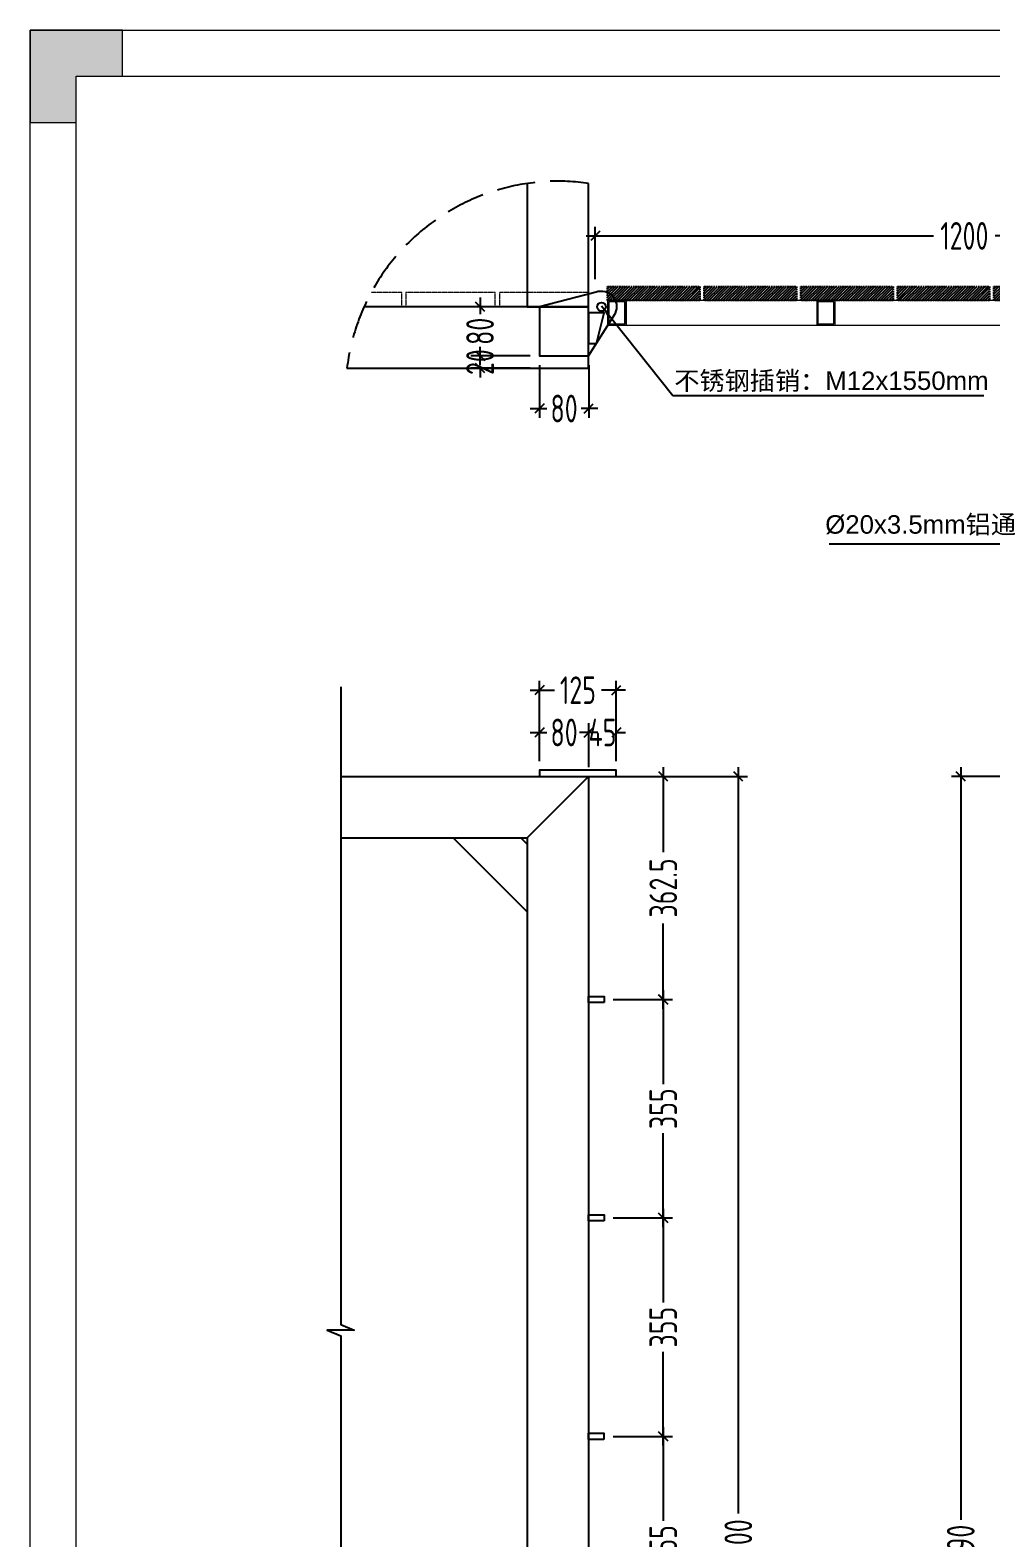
# Model space of a CAD drawing. Header units: millimetres. Extents: x 136606 to 1231039, y 82794 to 127364.
# Drawn here: x 860482 to 862044, y 124472 to 126922 of the extents above; entities that cross this region are included whole.
import ezdxf

# ---------------------------------------------------------------- set-up
doc = ezdxf.new("R2010")
doc.units = ezdxf.units.MM
for name, pattern in [('DASH', [0.35, 0.25, -0.1]), ('DASHED', [0.75, 0.5, -0.25]), ('PHANTOM2', [1.25, 0.625, -0.125, 0.125, -0.125, 0.125, -0.125])]:
    doc.linetypes.add(name, pattern=pattern)
doc.layers.add('1', color=7, linetype='Continuous', true_color=0xffffff)
for name, color, linetype, lineweight in [('dim', 6, 'Continuous', 13), ('YLW-Background', 45, 'Continuous', 5), ('图框', 7, 'Continuous', 13), ('文本', 3, 'Continuous', 13)]:
    doc.layers.add(name, color=color, linetype=linetype, lineweight=lineweight)
for name, color, linetype in [('HR-Aluminous', 4, 'Continuous'), ('HR-Break', 1, 'PHANTOM2'), ('HR-dimension', 9, 'Continuous'), ('HR-Index symbol', 35, 'Continuous'), ('HR-Zhuliang', 3, 'Continuous'), ('标注', 9, 'Continuous'), ('铝条', 31, 'Continuous'), ('铝通', 4, 'Continuous'), ('面板', 44, 'Continuous')]:
    doc.layers.add(name, color=color, linetype=linetype)
doc.styles.add('Arial', font='arial.ttf')
doc.styles.add('hztxt', font='ros1.shx', dxfattribs={"width": 0.8, "bigfont": 'hztxt.shx'})
doc.dimstyles.new('DIM-15', dxfattribs={"dimscale": 15, "dimtxt": 3, "dimasz": 1, "dimexe": 1, "dimexo": 1, "dimgap": 0.5, "dimtad": 0, "dimdec": 1, "dimrnd": 0.0005, "dimzin": 9, "dimdsep": 46, "dimtxsty": 'hztxt', "dimblk": 'OBLIQUE', "dimcen": 0, "dimdle": 1, "dimclrd": 9, "dimclre": 9, "dimclrt": 2, "dimazin": 2, "dimtfac": 1, "dimtdec": 1, "dimtix": 1, "dimtofl": 0, "dimtmove": 2, "dimatfit": 3, "dimfxl": 1, "dimarcsym": 2})
doc.dimstyles.new('HR-BI-DIM5', dxfattribs={"dimscale": 6, "dimtxt": 5, "dimasz": 1, "dimexe": 1, "dimexo": 1.5, "dimgap": 2, "dimtad": 1, "dimdec": 1, "dimdsep": 46, "dimtxsty": 'hztxt', "dimcen": 0, "dimdle": 1, "dimclrd": 256, "dimclre": 256, "dimclrt": 2, "dimadec": 1, "dimazin": 0, "dimtfac": 1, "dimtdec": 1, "dimtix": 1, "dimtmove": 2, "dimatfit": 3, "dimfxl": 1, "dimtfill": 1, "dimtolj": 1, "dimtzin": 0, "dimarcsym": 1})

# ---------------------------------------------------------------- blocks, each defined once
blk = doc.blocks.new('_Oblique')
at = {"color": 0, "linetype": 'ByBlock', "lineweight": -2}
blk.add_line((-0.5, -0.5), (0.5, 0.5), dxfattribs=at)
blk = doc.blocks.new('*D1185')
at = {"layer": 'Defpoints', "color": 0, "ltscale": 1.5, "transparency": 16777216}
for p in [(862220.1, 125709.4), (861995, 123219.4), (862220.1, 123219.4)]:
    blk.add_point(p, dxfattribs=at)
at = {"layer": 'HR-dimension', "color": 9, "lineweight": -2, "ltscale": 1.5, "transparency": 16777216}
for p, q in [((861995, 125724.4), (861995, 124501.3)), ((862205.1, 125709.4), (861980, 125709.4)), ((861995, 123204.4), (861995, 124397.5)), ((862205.1, 123219.4), (861980, 123219.4))]:
    blk.add_line(p, q, dxfattribs=at)
at = {"layer": 'HR-dimension', "color": 9, "lineweight": -2, "ltscale": 1.5, "transparency": 16777216, "xscale": 15, "yscale": 15, "zscale": 15}
for p, rotation in [((861995, 125709.4), 90), ((861995, 123219.4), 270)]:
    blk.add_blockref('_Oblique', p, dxfattribs=dict(at, rotation=rotation))
at = {"layer": 'HR-dimension', "color": 2, "ltscale": 1.5, "transparency": 16777216, "insert": (861995, 124449.4), "char_height": 45, "attachment_point": 5, "rotation": 90, "style": 'hztxt'}
blk.add_mtext('2490', dxfattribs=at)
blk = doc.blocks.new('lun')
for radius in [25, 22.9, 8.02, 6.5]:
    blk.add_circle((160995, 36747.8), radius)
blk = doc.blocks.new('zw$DD29')
at = {"layer": '面板', "linetype": 'DASHED', "ltscale": 5}
h = blk.add_hatch(dxfattribs=at)
h.set_pattern_fill('ANSI31', color=256)
h.set_pattern_definition([(45, (-3, 0), (-2.245064, 2.245064), [])])
h.paths.add_polyline_path([(160, 33), (10, 33), (10, 10), (37, 10), (160, 10)])
h = blk.add_hatch(dxfattribs=at)
h.set_pattern_fill('ANSI31', color=256)
h.set_pattern_definition([(45, (154, 2e-11), (-2.245064, 2.245064), [])])
h.paths.add_polyline_path([(317, 33), (167, 33), (167, 10), (194, 10), (317, 10)])
h = blk.add_hatch(dxfattribs=at)
h.set_pattern_fill('ANSI31', color=256)
h.set_pattern_definition([(45, (311, 5e-11), (-2.245064, 2.245064), [])])
h.paths.add_polyline_path([(474, 33), (324, 33), (324, 10), (351, 10), (474, 10)])
h = blk.add_hatch(dxfattribs=at)
h.set_pattern_fill('ANSI31', color=256)
h.set_pattern_definition([(45, (468, 7e-11), (-2.245064, 2.245064), [])])
h.paths.add_polyline_path([(631, 33), (481, 33), (481, 10), (508, 10), (631, 10)])
h = blk.add_hatch(dxfattribs=at)
h.set_pattern_fill('ANSI31', color=256)
h.set_pattern_definition([(45, (625, 1e-10), (-2.245064, 2.245064), [])])
h.paths.add_polyline_path([(788, 33), (638, 33), (638, 10), (665, 10), (788, 10)])
h = blk.add_hatch(dxfattribs=at)
h.set_pattern_fill('ANSI31', color=256)
h.set_pattern_definition([(45, (782, 1e-10), (-2.245064, 2.245064), [])])
h.paths.add_polyline_path([(945, 33), (795, 33), (795, 10), (822, 10), (945, 10)])
h = blk.add_hatch(dxfattribs=at)
h.set_pattern_fill('ANSI31', color=256)
h.set_pattern_definition([(45, (939, 1e-10), (-2.245064, 2.245064), [])])
h.paths.add_polyline_path([(1102, 33), (952, 33), (952, 10), (979, 10), (1102, 10)])
h = blk.add_hatch(dxfattribs=at)
h.set_pattern_fill('ANSI31', color=256)
h.set_pattern_definition([(45, (-20, 0), (-2.245064, 2.245064), [])])
h.paths.add_polyline_path([(1158.7, 33), (1109, 33), (1109, 10), (1190, 10), (1190, 15)])
at = {"layer": 'dim'}
for points in [[(40, 10), (10, 10), (10, -30), (40, -30)], [(38, 8), (12, 8), (12, -28), (38, -28)], [(1190, 10), (40, 10), (40, -30), (1113.8, -30), (1190, 5)], [(380, 10), (350, 10), (350, -30), (380, -30)], [(378, 8), (352, 8), (352, -28), (378, -28)], [(720, 10), (690, 10), (690, -30), (720, -30)], [(718, 8), (692, 8), (692, -28), (718, -28)], [(1060, 10), (1030, 10), (1030, -30), (1060, -30)], [(1058, 8), (1032, 8), (1032, -28), (1058, -28)]]:
    blk.add_lwpolyline(points, close=True, dxfattribs=at)
blk.add_circle((1090, -20), 6, dxfattribs=at)
at = {"layer": '面板', "linetype": 'DASHED', "ltscale": 5}
for points in [[(160, 10), (10, 10), (10, 33), (160, 33)], [(317, 10), (167, 10), (167, 33), (317, 33)], [(474, 10), (324, 10), (324, 33), (474, 33)], [(631, 10), (481, 10), (481, 33), (631, 33)], [(788, 10), (638, 10), (638, 33), (788, 33)], [(945, 10), (795, 10), (795, 33), (945, 33)], [(1102, 10), (952, 10), (952, 33), (1102, 33)], [(1190, 10), (1109, 10), (1109, 33), (1158.7, 33), (1190, 15)]]:
    blk.add_lwpolyline(points, close=True, dxfattribs=at)
at = {"color": 4, "extrusion": (0, 0, -1), "zscale": -1}
blk.add_blockref('lun', (-162085, -36767.8), dxfattribs=at)
blk = doc.blocks.new('*D1187')
at = {"layer": 'Defpoints', "color": 0, "ltscale": 1.5, "transparency": 16777216}
for p in [(861434.9, 125849.6), (861310, 125719.4), (861434.9, 125719.4)]:
    blk.add_point(p, dxfattribs=at)
at = {"layer": 'HR-dimension', "color": 9, "lineweight": -2, "ltscale": 1.5, "transparency": 16777216}
for p, q in [((861310, 125734.4), (861310, 125864.6)), ((861434.9, 125734.4), (861434.9, 125864.6)), ((861295, 125849.6), (861334.4, 125849.6)), ((861449.9, 125849.6), (861410.6, 125849.6))]:
    blk.add_line(p, q, dxfattribs=at)
at = {"layer": 'HR-dimension', "color": 9, "lineweight": -2, "ltscale": 1.5, "transparency": 16777216, "xscale": 15, "yscale": 15, "zscale": 15, "rotation": 180}
blk.add_blockref('_Oblique', (861310, 125849.6), dxfattribs=at)
at = {"layer": 'HR-dimension', "color": 9, "lineweight": -2, "ltscale": 1.5, "transparency": 16777216, "xscale": 15, "yscale": 15, "zscale": 15}
blk.add_blockref('_Oblique', (861434.9, 125849.6), dxfattribs=at)
at = {"layer": 'HR-dimension', "color": 2, "ltscale": 1.5, "transparency": 16777216, "insert": (861372.5, 125849.6), "char_height": 45, "attachment_point": 5, "style": 'hztxt'}
blk.add_mtext('125', dxfattribs=at)
blk = doc.blocks.new('*D1188')
at = {"layer": 'Defpoints', "color": 0, "ltscale": 1.5, "transparency": 16777216}
for p in [(861390, 125780.9), (861310, 125719.4), (861390, 125709.4)]:
    blk.add_point(p, dxfattribs=at)
at = {"layer": 'HR-dimension', "color": 9, "lineweight": -2, "ltscale": 1.5, "transparency": 16777216}
for p, q in [((861310, 125734.4), (861310, 125795.9)), ((861390, 125724.4), (861390, 125795.9)), ((861295, 125780.9), (861322.1, 125780.9)), ((861405, 125780.9), (861377.9, 125780.9))]:
    blk.add_line(p, q, dxfattribs=at)
at = {"layer": 'HR-dimension', "color": 9, "lineweight": -2, "ltscale": 1.5, "transparency": 16777216, "xscale": 15, "yscale": 15, "zscale": 15, "rotation": 180}
blk.add_blockref('_Oblique', (861310, 125780.9), dxfattribs=at)
at = {"layer": 'HR-dimension', "color": 9, "lineweight": -2, "ltscale": 1.5, "transparency": 16777216, "xscale": 15, "yscale": 15, "zscale": 15}
blk.add_blockref('_Oblique', (861390, 125780.9), dxfattribs=at)
at = {"layer": 'HR-dimension', "color": 2, "ltscale": 1.5, "transparency": 16777216, "insert": (861350, 125780.9), "char_height": 45, "attachment_point": 5, "style": 'hztxt'}
blk.add_mtext('80', dxfattribs=at)
blk = doc.blocks.new('*D1189')
at = {"layer": 'Defpoints', "color": 0, "ltscale": 1.5, "transparency": 16777216}
for p in [(861434.9, 125780.9), (861434.9, 125719.4), (861390, 125709.4)]:
    blk.add_point(p, dxfattribs=at)
at = {"layer": 'HR-dimension', "color": 9, "lineweight": -2, "ltscale": 1.5, "transparency": 16777216}
for p, q in [((861390, 125724.4), (861390, 125795.9)), ((861434.9, 125734.4), (861434.9, 125795.9)), ((861390, 125780.9), (861375, 125780.9)), ((861434.9, 125780.9), (861449.9, 125780.9))]:
    blk.add_line(p, q, dxfattribs=at)
at = {"layer": 'HR-dimension', "color": 9, "lineweight": -2, "ltscale": 1.5, "transparency": 16777216, "xscale": 15, "yscale": 15, "zscale": 15}
blk.add_blockref('_Oblique', (861390, 125780.9), dxfattribs=at)
at = {"layer": 'HR-dimension', "color": 9, "lineweight": -2, "ltscale": 1.5, "transparency": 16777216, "xscale": 15, "yscale": 15, "zscale": 15, "rotation": 180}
blk.add_blockref('_Oblique', (861434.9, 125780.9), dxfattribs=at)
at = {"layer": 'HR-dimension', "color": 2, "ltscale": 1.5, "transparency": 16777216, "insert": (861412.5, 125780.9), "char_height": 45, "attachment_point": 5, "style": 'hztxt'}
blk.add_mtext('45', dxfattribs=at)
blk = doc.blocks.new('*D1190')
at = {"layer": 'Defpoints', "color": 0, "ltscale": 1.5, "transparency": 16777216}
for p in [(861390, 125709.4), (861415, 125346.9), (861511.3, 125346.9)]:
    blk.add_point(p, dxfattribs=at)
at = {"layer": 'HR-dimension', "color": 9, "lineweight": -2, "ltscale": 1.5, "transparency": 16777216}
for p, q in [((861511.3, 125724.4), (861511.3, 125586.1)), ((861405, 125709.4), (861526.3, 125709.4)), ((861511.3, 125331.9), (861511.3, 125470.3)), ((861430, 125346.9), (861526.3, 125346.9))]:
    blk.add_line(p, q, dxfattribs=at)
at = {"layer": 'HR-dimension', "color": 9, "lineweight": -2, "ltscale": 1.5, "transparency": 16777216, "xscale": 15, "yscale": 15, "zscale": 15}
for p, rotation in [((861511.3, 125709.4), 90), ((861511.3, 125346.9), 270)]:
    blk.add_blockref('_Oblique', p, dxfattribs=dict(at, rotation=rotation))
at = {"layer": 'HR-dimension', "color": 2, "ltscale": 1.5, "transparency": 16777216, "insert": (861511.3, 125528.2), "char_height": 45, "attachment_point": 5, "rotation": 90, "style": 'hztxt'}
blk.add_mtext('362.5', dxfattribs=at)
blk = doc.blocks.new('*D1191')
at = {"layer": 'Defpoints', "color": 0, "ltscale": 1.5, "transparency": 16777216}
for p in [(861415, 124991.9), (861414.9, 124636.9), (861511.2, 124636.9)]:
    blk.add_point(p, dxfattribs=at)
at = {"layer": 'HR-dimension', "color": 9, "lineweight": -2, "ltscale": 1.5, "transparency": 16777216}
for p, q in [((861511.2, 125006.9), (861511.2, 124854.3)), ((861430, 124991.9), (861526.2, 124991.9)), ((861511.2, 124621.9), (861511.2, 124774.5)), ((861429.9, 124636.9), (861526.2, 124636.9))]:
    blk.add_line(p, q, dxfattribs=at)
at = {"layer": 'HR-dimension', "color": 9, "lineweight": -2, "ltscale": 1.5, "transparency": 16777216, "xscale": 15, "yscale": 15, "zscale": 15}
for p, rotation in [((861511.2, 124991.9), 90), ((861511.2, 124636.9), 270)]:
    blk.add_blockref('_Oblique', p, dxfattribs=dict(at, rotation=rotation))
at = {"layer": 'HR-dimension', "color": 2, "ltscale": 1.5, "transparency": 16777216, "insert": (861511.2, 124814.4), "char_height": 45, "attachment_point": 5, "rotation": 90, "style": 'hztxt'}
blk.add_mtext('355', dxfattribs=at)
blk = doc.blocks.new('*D1192')
at = {"layer": 'Defpoints', "color": 0, "ltscale": 1.5, "transparency": 16777216}
for p in [(861390, 125709.4), (861389.9, 123209.5), (861633.3, 123209.5)]:
    blk.add_point(p, dxfattribs=at)
at = {"layer": 'HR-dimension', "color": 9, "lineweight": -2, "ltscale": 1.5, "transparency": 16777216}
for p, q in [((861633.3, 125724.4), (861633.3, 124511.3)), ((861405, 125709.4), (861648.3, 125709.4)), ((861633.3, 123194.5), (861633.3, 124407.5)), ((861404.9, 123209.5), (861648.3, 123209.5))]:
    blk.add_line(p, q, dxfattribs=at)
at = {"layer": 'HR-dimension', "color": 9, "lineweight": -2, "ltscale": 1.5, "transparency": 16777216, "xscale": 15, "yscale": 15, "zscale": 15}
for p, rotation in [((861633.3, 125709.4), 90), ((861633.3, 123209.5), 270)]:
    blk.add_blockref('_Oblique', p, dxfattribs=dict(at, rotation=rotation))
at = {"layer": 'HR-dimension', "color": 2, "ltscale": 1.5, "transparency": 16777216, "insert": (861633.3, 124459.4), "char_height": 45, "attachment_point": 5, "rotation": 90, "style": 'hztxt'}
blk.add_mtext('2500', dxfattribs=at)
blk = doc.blocks.new('*D1005')
at = {"layer": 'Defpoints', "color": 0, "ltscale": 1.5, "transparency": 16777216}
for p in [(862600.8, 126588), (861400.8, 126502.9, 0), (862600.8, 126482.9)]:
    blk.add_point(p, dxfattribs=at)
at = {"layer": 'HR-dimension', "color": 9, "lineweight": -2, "ltscale": 1.5, "transparency": 16777216}
for p, q in [((861400.8, 126517.9), (861400.8, 126603)), ((862600.8, 126497.9), (862600.8, 126603)), ((861385.8, 126588), (861950.7, 126588)), ((862615.8, 126588), (862050.9, 126588))]:
    blk.add_line(p, q, dxfattribs=at)
at = {"layer": 'HR-dimension', "color": 9, "lineweight": -2, "ltscale": 1.5, "transparency": 16777216, "xscale": 15, "yscale": 15, "zscale": 15, "rotation": 180}
blk.add_blockref('_Oblique', (861400.8, 126588), dxfattribs=at)
at = {"layer": 'HR-dimension', "color": 9, "lineweight": -2, "ltscale": 1.5, "transparency": 16777216, "xscale": 15, "yscale": 15, "zscale": 15}
blk.add_blockref('_Oblique', (862600.8, 126588), dxfattribs=at)
at = {"layer": 'HR-dimension', "color": 2, "ltscale": 1.5, "transparency": 16777216, "insert": (862000.8, 126588), "char_height": 45, "attachment_point": 5, "style": 'hztxt'}
blk.add_mtext('1200', dxfattribs=at)
blk = doc.blocks.new('A$C148601bc')
at = {"layer": 'HR-dimension'}
blk.add_lwpolyline([(-5.8, -50), (6.7, 0), (-18.3, 0), (-18.3, -50)], close=True, dxfattribs=at)
blk = doc.blocks.new('*D1223')
at = {"layer": 'Defpoints', "color": 0, "ltscale": 1.5, "transparency": 16777216}
for p in [(861310, 126392.9), (861390, 126392.9), (861390, 126307.4)]:
    blk.add_point(p, dxfattribs=at)
at = {"layer": 'HR-dimension', "color": 9, "lineweight": -2, "ltscale": 1.5, "transparency": 16777216}
for p, q in [((861310, 126377.9), (861310, 126292.4)), ((861390, 126377.9), (861390, 126292.4)), ((861295, 126307.4), (861322.1, 126307.4)), ((861405, 126307.4), (861377.9, 126307.4))]:
    blk.add_line(p, q, dxfattribs=at)
at = {"layer": 'HR-dimension', "color": 9, "lineweight": -2, "ltscale": 1.5, "transparency": 16777216, "xscale": 15, "yscale": 15, "zscale": 15, "rotation": 180}
blk.add_blockref('_Oblique', (861310, 126307.4), dxfattribs=at)
at = {"layer": 'HR-dimension', "color": 9, "lineweight": -2, "ltscale": 1.5, "transparency": 16777216, "xscale": 15, "yscale": 15, "zscale": 15}
blk.add_blockref('_Oblique', (861390, 126307.4), dxfattribs=at)
at = {"layer": 'HR-dimension', "color": 2, "ltscale": 1.5, "transparency": 16777216, "insert": (861350, 126307.4), "char_height": 45, "attachment_point": 5, "style": 'hztxt'}
blk.add_mtext('80', dxfattribs=at)
blk = doc.blocks.new('*D1041')
at = {"layer": 'Defpoints', "color": 0, "ltscale": 1.5, "transparency": 16777216}
for p in [(861213.4, 126392.9), (861310, 126392.9), (861310, 126372.9)]:
    blk.add_point(p, dxfattribs=at)
at = {"layer": 'HR-dimension', "color": 9, "lineweight": -2, "ltscale": 1.5, "transparency": 16777216}
for p, q in [((861213.4, 126392.9), (861213.4, 126407.9)), ((861295, 126392.9), (861198.4, 126392.9)), ((861295, 126372.9), (861198.4, 126372.9)), ((861213.4, 126372.9), (861213.4, 126357.9))]:
    blk.add_line(p, q, dxfattribs=at)
at = {"layer": 'HR-dimension', "color": 9, "lineweight": -2, "ltscale": 1.5, "transparency": 16777216, "xscale": 15, "yscale": 15, "zscale": 15}
for p, rotation in [((861213.4, 126392.9), 270), ((861213.4, 126372.9), 90)]:
    blk.add_blockref('_Oblique', p, dxfattribs=dict(at, rotation=rotation))
at = {"layer": 'HR-dimension', "color": 2, "ltscale": 1.5, "transparency": 16777216, "insert": (861213.4, 126382.9), "char_height": 45, "attachment_point": 5, "rotation": 90, "style": 'hztxt'}
blk.add_mtext('20', dxfattribs=at)
blk = doc.blocks.new('*D1224')
at = {"layer": 'Defpoints', "color": 0, "ltscale": 1.5, "transparency": 16777216}
for p in [(861213.4, 126472.9), (861310, 126472.9), (861310, 126392.9)]:
    blk.add_point(p, dxfattribs=at)
at = {"layer": 'HR-dimension', "color": 9, "lineweight": -2, "ltscale": 1.5, "transparency": 16777216}
for p, q in [((861295, 126472.9), (861198.4, 126472.9)), ((861213.4, 126487.9), (861213.4, 126460.8)), ((861213.4, 126377.9), (861213.4, 126405)), ((861295, 126392.9), (861198.4, 126392.9))]:
    blk.add_line(p, q, dxfattribs=at)
at = {"layer": 'HR-dimension', "color": 9, "lineweight": -2, "ltscale": 1.5, "transparency": 16777216, "xscale": 15, "yscale": 15, "zscale": 15}
for p, rotation in [((861213.4, 126472.9), 90), ((861213.4, 126392.9), 270)]:
    blk.add_blockref('_Oblique', p, dxfattribs=dict(at, rotation=rotation))
at = {"layer": 'HR-dimension', "color": 2, "ltscale": 1.5, "transparency": 16777216, "insert": (861213.4, 126432.9), "char_height": 45, "attachment_point": 5, "rotation": 90, "style": 'hztxt'}
blk.add_mtext('80', dxfattribs=at)
blk = doc.blocks.new('*D1067')
at = {"color": 9, "lineweight": -2, "transparency": 16777216}
for p, q in [((861430, 125346.9), (861526.2, 125346.9)), ((861511.2, 125361.9), (861511.2, 125209.3)), ((861511.2, 124976.9), (861511.2, 125129.5)), ((861430, 124991.9), (861526.2, 124991.9))]:
    blk.add_line(p, q, dxfattribs=at)
at = {"layer": 'Defpoints', "color": 0, "transparency": 16777216}
for p in [(861415, 125346.9), (861415, 124991.9), (861511.2, 124991.9)]:
    blk.add_point(p, dxfattribs=at)
at = {"color": 9, "lineweight": -2, "transparency": 16777216, "xscale": 15, "yscale": 15, "zscale": 15}
for p, rotation in [((861511.2, 125346.9), 90), ((861511.2, 124991.9), 270)]:
    blk.add_blockref('_Oblique', p, dxfattribs=dict(at, rotation=rotation))
at = {"color": 2, "transparency": 16777216, "insert": (861511.2, 125169.4), "char_height": 45, "attachment_point": 5, "rotation": 90, "style": 'hztxt'}
blk.add_mtext('355', dxfattribs=at)
blk = doc.blocks.new('GW-TK')
at = {"layer": '图框', "linetype": 'Continuous', "lineweight": 0}
h = blk.add_hatch(color=256, dxfattribs=at)
h.dxf.hatch_style = 1
h.paths.add_polyline_path([(927183.55, 464715.01), (927183.55, 464705.01), (927188.55, 464705.01), (927188.55, 464710.01), (927193.56, 464710.01), (927193.56, 464715.01)])
blk.add_lwpolyline([(927188.55, 464705.01), (927188.55, 464710.01), (927193.56, 464710.01), (927193.56, 464715.01), (927183.55, 464715.01), (927183.55, 464705.01)], close=True, dxfattribs=at)
at = {"layer": '图框'}
for points in [[(927183.55, 464715.01), (927603.55, 464715.01), (927603.55, 464418.01), (927183.55, 464418.01)], [(927188.55, 464710.01), (927598.55, 464710.01), (927598.55, 464423.01), (927188.55, 464423.01)]]:
    blk.add_lwpolyline(points, close=True, dxfattribs=at)
blk = doc.blocks.new('*D1136')
at = {"layer": 'Defpoints', "color": 0, "ltscale": 1.5, "transparency": 16777216}
for p in [(861414.9, 124636.9), (861414.8, 124281.9), (861511.1, 124281.9)]:
    blk.add_point(p, dxfattribs=at)
at = {"layer": 'HR-dimension', "color": 9, "lineweight": -2, "ltscale": 1.5, "transparency": 16777216}
for p, q in [((861429.9, 124636.9), (861526.1, 124636.9)), ((861511.1, 124651.9), (861511.1, 124499.3)), ((861511.1, 124266.9), (861511.1, 124419.5)), ((861429.8, 124281.9), (861526.1, 124281.9))]:
    blk.add_line(p, q, dxfattribs=at)
at = {"layer": 'HR-dimension', "color": 9, "lineweight": -2, "ltscale": 1.5, "transparency": 16777216, "xscale": 15, "yscale": 15, "zscale": 15}
for p, rotation in [((861511.1, 124636.9), 90), ((861511.1, 124281.9), 270)]:
    blk.add_blockref('_Oblique', p, dxfattribs=dict(at, rotation=rotation))
at = {"layer": 'HR-dimension', "color": 2, "ltscale": 1.5, "transparency": 16777216, "insert": (861511.1, 124459.4), "char_height": 45, "attachment_point": 5, "rotation": 90, "style": 'hztxt'}
blk.add_mtext('355', dxfattribs=at)

msp = doc.modelspace()

# ---------------------------------------------------------------- linework, layer by layer
at = {"layer": '1', "color": 0}
msp.add_circle((861410.8397, 126472.9356), 7, dxfattribs=at)
at = {"layer": 'HR-Aluminous'}
msp.add_lwpolyline([(861289.9801, 126672.1987), (861289.9801, 126472.9356), (861389.9801, 126472.9356), (861389.9801, 126673.3676)], dxfattribs=at)
at = {"layer": 'HR-Break', "linetype": 'Continuous'}
msp.add_lwpolyline([(860986.7818, 125854.8252), (860986.7818, 124818.7881), (861008.6568, 124809.4131), (860964.9068, 124809.4131), (860986.7818, 124800.0381), (860986.7818, 123103.0628)], dxfattribs=at)
at = {"layer": 'HR-Index symbol', "linetype": 'DASH', "ltscale": 250}
msp.add_arc((861340.4127, 126330.9627), 345.9741, 81.7629393, 173.0318201, dxfattribs=at)
at = {"layer": 'HR-Zhuliang'}
msp.add_line((861289.9792, 125609.4045), (861389.9819, 125709.4022), dxfattribs=at)
for points in [[(860996.9941, 126372.9356), (861389.9801, 126372.9356), (861389.9801, 126472.9356), (861024.9103, 126472.9356)], [(860986.8061, 125709.4131), (861389.9819, 125709.4022), (861389.9414, 123209.4022), (860986.8061, 123209.4131)], [(860986.8039, 125609.4131), (861289.9796, 125609.4045), (861289.9437, 123309.4045), (860986.8083, 123309.4131)]]:
    msp.add_lwpolyline(points, dxfattribs=at)
at = {"layer": 'YLW-Background', "linetype": 'DASHED'}
msp.add_lwpolyline([(861024.9103, 126472.9356), (861085.9801, 126472.9356), (861085.9801, 126495.9356), (861036.3042, 126495.9356)], dxfattribs=at)
for points in [[(861237.9801, 126495.9356), (861092.9801, 126495.9356), (861092.9801, 126472.9356), (861237.9801, 126472.9356)], [(861389.9801, 126495.9356), (861244.9801, 126495.9356), (861244.9801, 126472.9356), (861389.9801, 126472.9356)]]:
    msp.add_lwpolyline(points, close=True, dxfattribs=at)
at = {"layer": '标注', "linetype": 'Continuous'}
for points in [[(861414.9801, 125341.9261), (861389.9738, 125341.9261), (861389.9738, 125351.9261), (861414.9801, 125351.9261)], [(861414.9559, 124986.9261), (861389.9495, 124986.9261), (861389.9495, 124996.9261), (861414.9559, 124996.9261)], [(861414.8875, 124631.9261), (861389.8812, 124631.9261), (861389.8812, 124641.9261), (861414.8875, 124641.9261)]]:
    msp.add_lwpolyline(points, close=True, dxfattribs=at)
at = {"layer": '铝条'}
msp.add_lwpolyline([(861289.9435, 125599.4042), (861289.9435, 125489.4042), (861169.9435, 125609.4042), (861279.9435, 125609.4042)], close=True, dxfattribs=at)
at = {"layer": '铝通'}
msp.add_lwpolyline([(861433.5697, 126462.5267, 0.668621943), (861402.0986, 126496.3577), (861309.9801, 126472.9356), (861309.9801, 126392.9356), (861389.9801, 126392.9356)], format="xyb", close=True, dxfattribs=at)
msp.add_lwpolyline([(861309.9819, 125709.4044), (861434.9397, 125709.4044), (861434.9397, 125719.4044), (861309.9819, 125719.4044)], close=True, dxfattribs=at)

# ---------------------------------------------------------------- block references
at = {"layer": 'HR-dimension'}
msp.add_blockref('A$C148601bc', (861408.2802, 126462.9356), dxfattribs=at)
at = {"layer": '文本', "xscale": 15, "yscale": 15, "zscale": 15}
msp.add_blockref('GW-TK', (-13047271.3832, -6843802.7788), dxfattribs=at)
at = {"layer": '标注'}
msp.add_blockref('zw$DD29', (861410.8397, 126472.9356), dxfattribs=at)

# ---------------------------------------------------------------- texts
at = {"layer": '文本', "style": 'Arial'}
for s, p in [('不锈钢插销：M12x1550mm', (861529.1699, 126337.6327)), ('%%C20x3.5mm铝通', (861774.6315, 126104.0288))]:
    msp.add_text(s, height=30, dxfattribs=at).set_placement(p)

# ---------------------------------------------------------------- dimensions: what is measured, and where the dimension line sits
dim = msp.add_linear_dim(base=(861511.1602, 124991.9261), p1=(861414.9801, 125346.9261), p2=(861414.9559, 124991.9261), angle=90, dimstyle='DIM-15')
dim.commit()
dim.dimension.update_dxf_attribs({"geometry": '*D1067', "text_midpoint": (861511.1602, 125169.4261)})
at = {"layer": 'HR-dimension', "ltscale": 1.5}
for base, p1, p2, picture, middle in [((862600.8397, 126588.0372), (861400.8397, 126502.9356, 0.0005), (862600.8397, 126482.9356), '*D1005', (862000.8397, 126588.0372)), ((861389.9801, 126307.4248), (861309.9801, 126392.9356), (861389.9801, 126392.9356), '*D1223', (861349.9801, 126307.4248)), ((861434.9397, 125849.6124), (861309.9819, 125719.4044), (861434.9397, 125719.4044), '*D1187', (861372.4608, 125849.6124)), ((861389.9819, 125780.91), (861309.9819, 125719.4044), (861389.9819, 125709.4022), '*D1188', (861349.9819, 125780.91)), ((861434.9397, 125780.91), (861389.9819, 125709.4022), (861434.9397, 125719.4044), '*D1189', (861412.4608, 125780.91))]:
    dim = msp.add_linear_dim(base=base, p1=p1, p2=p2, dimstyle='DIM-15', dxfattribs=at)
    dim.commit()
    dim.dimension.update_dxf_attribs({"geometry": picture, "text_midpoint": middle})
for base, p1, p2, picture, middle in [((861213.3823, 126472.9356), (861309.9801, 126392.9356), (861309.9801, 126472.9356), '*D1224', (861213.3823, 126432.9356)), ((861213.3823, 126392.9356), (861309.9801, 126372.9356), (861309.9801, 126392.9356), '*D1041', (861213.3823, 126382.9356)), ((861633.2728, 123209.45), (861389.9819, 125709.4022), (861389.9414, 123209.45), '*D1192', (861633.2728, 124459.4261)), ((861511.2726, 125346.9261), (861389.9819, 125709.4022), (861414.9801, 125346.9261), '*D1190', (861511.2726, 125528.1642)), ((861511.1602, 124636.9261), (861414.9559, 124991.9261), (861414.8875, 124636.9261), '*D1191', (861511.1602, 124814.4261)), ((861511.0919, 124281.9261), (861414.8875, 124636.9261), (861414.8192, 124281.9261), '*D1136', (861511.0919, 124459.4261))]:
    dim = msp.add_linear_dim(base=base, p1=p1, p2=p2, angle=90, dimstyle='DIM-15', dxfattribs=at)
    dim.commit()
    dim.dimension.update_dxf_attribs({"geometry": picture, "text_midpoint": middle})
dim = msp.add_linear_dim(base=(861995.0232, 123219.4135), p1=(862220.1096, 125709.4081), p2=(862220.1096, 123219.4135), angle=90, dimstyle='DIM-15', dxfattribs=at)
dim.commit()
dim.dimension.update_dxf_attribs({"geometry": '*D1185', "text_midpoint": (861995.0232, 124449.4108), "dimtype": 160})

# ---------------------------------------------------------------- leaders
at = {"layer": 'HR-dimension'}
for points in [[(861410.8397, 126474.246), (861526.7294, 126328.4261), (862032.2045, 126328.4261)], [(862210.1096, 125934.2569, -0.0005), (862104.5284, 126087.1473, -0.0005), (861781.106, 126087.1473, -0.0005)]]:
    msp.add_leader(points, dimstyle='HR-BI-DIM5', override={"dimasz": 3, "dimtad": 0}, dxfattribs=at)

doc.saveas('drawing.dxf')
